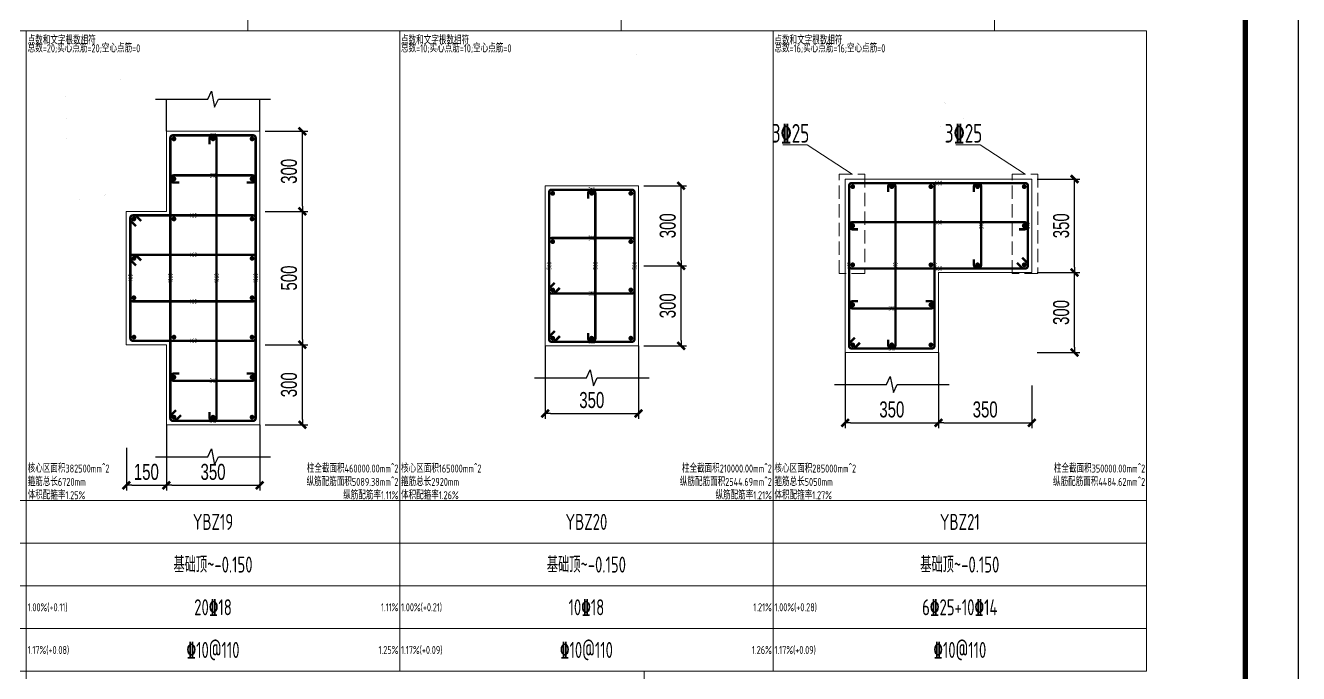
# Model space of a CAD drawing. Extents: x -129922 to 1190196, y -520662 to 139923.
# Drawn here: x 451931 to 475797, y -55339 to -43194 of the extents above; entities that cross this region are included whole.
import ezdxf
from ezdxf.enums import TextEntityAlignment as Align

# ---------------------------------------------------------------- set-up
doc = ezdxf.new("R2010")
doc.units = 0
doc.header["$LTSCALE"] = 1000
doc.header["$MEASUREMENT"] = 0
doc.linetypes.add('DASH', pattern=[0.35, 0.25, -0.1])
for name, color, linetype, lineweight in [('S-墙柱-REIN', 1, 'Continuous', 20), ('S-墙柱-大样细线', 7, 'Continuous', 20), ('S-墙柱-编号', 4, 'Continuous', 20), ('S-大样-REIN', 1, 'Continuous', 20), ('S-大样-实线', 2, 'Continuous', 20), ('S-板-楼板负筋', 1, 'Continuous', 20), ('S-通用-TAB', 7, 'Continuous', 20)]:
    doc.layers.add(name, color=color, linetype=linetype, lineweight=lineweight)
for name, color, linetype in [('S-大样-实线-pdx', 7, 'Continuous'), ('Y-云图图框', 7, 'Continuous'), ('z-计算配筋', 7, 'Continuous'), ('z-详图标注', 3, 'Continuous')]:
    doc.layers.add(name, color=color, linetype=linetype)
doc.layers.add('箍筋长度', color=3, linetype='Continuous', plot=False)
doc.layers.add('配箍校核', color=34, linetype='Continuous', plot=False)
doc.styles.add('_YT_Name', font='', dxfattribs={"width": 0.8})
doc.styles.add('_YT_Sign_Text', font='ros.shx', dxfattribs={"width": 0.8, "bigfont": 'hztxt.shx'})
doc.styles.add('BW_Dim', font='Bweng.shx', dxfattribs={"width": 0.7, "bigfont": 'hztxt.shx'})
doc.styles.add('BW_Rein', font='tssdeng.shx', dxfattribs={"width": 0.7, "bigfont": 'hztxt.shx'})
doc.styles.get("Standard").update_dxf_attribs({"font": 'gbenor.shx', "bigfont": 'gbcbig.shx'})
doc.styles.add('TSSD_Rein', font='tssdeng.shx', dxfattribs={"width": 0.7, "bigfont": 'hztxt.shx'})
doc.styles.get('_YT_Name').set_extended_font_data('SimHei')
doc.dimstyles.new('Cyz_20_100', dxfattribs={"dimtxt": 300, "dimasz": 100, "dimexe": 100, "dimexo": 100, "dimgap": 100, "dimtad": 1, "dimdec": 0, "dimlfac": 0.2, "dimzin": 0, "dimdsep": 46, "dimtxsty": 'BW_Dim', "dimblk": '_bwk', "dimcen": 0, "dimclrt": 7, "dimadec": 0, "dimazin": 0, "dimtfac": 1, "dimtdec": 0, "dimtix": 1, "dimtmove": 2, "dimatfit": 0, "dimfxl": 0, "dimtolj": 1, "dimtzin": 0, "dimarcsym": 0})

# ---------------------------------------------------------------- blocks, each defined once
blk = doc.blocks.new('_bwk')
blk.add_line((-1, 0), (0, 0))
at = {"const_width": 0.5}
blk.add_lwpolyline([(-0.7, -0.7), (0.7, 0.7)], dxfattribs=at)
blk = doc.blocks.new('*D794')
at = {"layer": 'Defpoints', "color": 0, "transparency": 16777216}
for p in [(463422, -47697), (464222, -47697), (463422, -49197)]:
    blk.add_point(p, dxfattribs=at)
at = {"layer": 'z-详图标注', "color": 0, "lineweight": -2, "transparency": 16777216}
for p, q in [((463522, -47697), (464322, -47697)), ((464222, -49097), (464222, -47797)), ((463522, -49197), (464322, -49197))]:
    blk.add_line(p, q, dxfattribs=at)
at = {"layer": 'z-详图标注', "color": 0, "lineweight": -2, "transparency": 16777216, "xscale": 100, "yscale": 100, "zscale": 100}
for p, rotation in [((464222, -47697), 90), ((464222, -49197), 270)]:
    blk.add_blockref('_bwk', p, dxfattribs=dict(at, rotation=rotation))
at = {"layer": 'z-详图标注', "color": 7, "transparency": 16777216, "insert": (463972, -48447), "char_height": 300, "attachment_point": 5, "rotation": 90, "style": 'BW_Dim'}
blk.add_mtext('\\A1;300', dxfattribs=at)
blk = doc.blocks.new('*D795')
at = {"layer": 'Defpoints', "color": 0, "transparency": 16777216}
for p in [(463422, -46197), (464222, -46197), (463422, -47697)]:
    blk.add_point(p, dxfattribs=at)
at = {"layer": 'z-详图标注', "color": 0, "lineweight": -2, "transparency": 16777216}
for p, q in [((463522, -46197), (464322, -46197)), ((464222, -47597), (464222, -46297)), ((463522, -47697), (464322, -47697))]:
    blk.add_line(p, q, dxfattribs=at)
at = {"layer": 'z-详图标注', "color": 0, "lineweight": -2, "transparency": 16777216, "xscale": 100, "yscale": 100, "zscale": 100}
for p, rotation in [((464222, -46197), 90), ((464222, -47697), 270)]:
    blk.add_blockref('_bwk', p, dxfattribs=dict(at, rotation=rotation))
at = {"layer": 'z-详图标注', "color": 7, "transparency": 16777216, "insert": (463972, -46947), "char_height": 300, "attachment_point": 5, "rotation": 90, "style": 'BW_Dim'}
blk.add_mtext('\\A1;300', dxfattribs=at)
blk = doc.blocks.new('*D796')
at = {"layer": 'Defpoints', "color": 0, "transparency": 16777216}
for p in [(461672, -49665), (463422, -49665), (463422, -50465)]:
    blk.add_point(p, dxfattribs=at)
at = {"layer": 'z-详图标注', "color": 0, "lineweight": -2, "transparency": 16777216}
for p, q in [((461672, -49765), (461672, -50565)), ((463422, -49765), (463422, -50565)), ((461772, -50465), (463322, -50465))]:
    blk.add_line(p, q, dxfattribs=at)
at = {"layer": 'z-详图标注', "color": 0, "lineweight": -2, "transparency": 16777216, "xscale": 100, "yscale": 100, "zscale": 100, "rotation": 180}
blk.add_blockref('_bwk', (461672, -50465), dxfattribs=at)
at = {"layer": 'z-详图标注', "color": 0, "lineweight": -2, "transparency": 16777216, "xscale": 100, "yscale": 100, "zscale": 100}
blk.add_blockref('_bwk', (463422, -50465), dxfattribs=at)
at = {"layer": 'z-详图标注', "color": 7, "transparency": 16777216, "insert": (462547, -50215), "char_height": 300, "attachment_point": 5, "style": 'BW_Dim'}
blk.add_mtext('\\A1;350', dxfattribs=at)
blk = doc.blocks.new('*D797')
at = {"layer": 'Defpoints', "color": 0, "transparency": 16777216}
for p in [(470797, -47822), (471597, -47822), (470797, -49322)]:
    blk.add_point(p, dxfattribs=at)
at = {"layer": 'z-详图标注', "color": 0, "lineweight": -2, "transparency": 16777216}
for p, q in [((470897, -47822), (471697, -47822)), ((471597, -49222), (471597, -47922)), ((470897, -49322), (471697, -49322))]:
    blk.add_line(p, q, dxfattribs=at)
at = {"layer": 'z-详图标注', "color": 0, "lineweight": -2, "transparency": 16777216, "xscale": 100, "yscale": 100, "zscale": 100}
for p, rotation in [((471597, -47822), 90), ((471597, -49322), 270)]:
    blk.add_blockref('_bwk', p, dxfattribs=dict(at, rotation=rotation))
at = {"layer": 'z-详图标注', "color": 7, "transparency": 16777216, "insert": (471347, -48572), "char_height": 300, "attachment_point": 5, "rotation": 90, "style": 'BW_Dim'}
blk.add_mtext('\\A1;300', dxfattribs=at)
blk = doc.blocks.new('*D798')
at = {"layer": 'Defpoints', "color": 0, "transparency": 16777216}
for p in [(470797, -46072), (471597, -46072), (470797, -47822)]:
    blk.add_point(p, dxfattribs=at)
at = {"layer": 'z-详图标注', "color": 0, "lineweight": -2, "transparency": 16777216}
for p, q in [((470897, -46072), (471697, -46072)), ((471597, -47722), (471597, -46172)), ((470897, -47822), (471697, -47822))]:
    blk.add_line(p, q, dxfattribs=at)
at = {"layer": 'z-详图标注', "color": 0, "lineweight": -2, "transparency": 16777216, "xscale": 100, "yscale": 100, "zscale": 100}
for p, rotation in [((471597, -46072), 90), ((471597, -47822), 270)]:
    blk.add_blockref('_bwk', p, dxfattribs=dict(at, rotation=rotation))
at = {"layer": 'z-详图标注', "color": 7, "transparency": 16777216, "insert": (471347, -46947), "char_height": 300, "attachment_point": 5, "rotation": 90, "style": 'BW_Dim'}
blk.add_mtext('\\A1;350', dxfattribs=at)
blk = doc.blocks.new('*D799')
at = {"layer": 'Defpoints', "color": 0, "transparency": 16777216}
for p in [(467297, -49841), (469047, -49841), (469047, -50641)]:
    blk.add_point(p, dxfattribs=at)
at = {"layer": 'z-详图标注', "color": 0, "lineweight": -2, "transparency": 16777216}
for p, q in [((467297, -49941), (467297, -50741)), ((469047, -49941), (469047, -50741)), ((467397, -50641), (468947, -50641))]:
    blk.add_line(p, q, dxfattribs=at)
at = {"layer": 'z-详图标注', "color": 0, "lineweight": -2, "transparency": 16777216, "xscale": 100, "yscale": 100, "zscale": 100, "rotation": 180}
blk.add_blockref('_bwk', (467297, -50641), dxfattribs=at)
at = {"layer": 'z-详图标注', "color": 0, "lineweight": -2, "transparency": 16777216, "xscale": 100, "yscale": 100, "zscale": 100}
blk.add_blockref('_bwk', (469047, -50641), dxfattribs=at)
at = {"layer": 'z-详图标注', "color": 7, "transparency": 16777216, "insert": (468172, -50391), "char_height": 300, "attachment_point": 5, "style": 'BW_Dim'}
blk.add_mtext('\\A1;350', dxfattribs=at)
blk = doc.blocks.new('*D800')
at = {"layer": 'Defpoints', "color": 0, "transparency": 16777216}
for p in [(469047, -49841), (470797, -49841), (470797, -50641)]:
    blk.add_point(p, dxfattribs=at)
at = {"layer": 'z-详图标注', "color": 0, "lineweight": -2, "transparency": 16777216}
for p, q in [((469047, -49941), (469047, -50741)), ((470797, -49941), (470797, -50741)), ((469147, -50641), (470697, -50641))]:
    blk.add_line(p, q, dxfattribs=at)
at = {"layer": 'z-详图标注', "color": 0, "lineweight": -2, "transparency": 16777216, "xscale": 100, "yscale": 100, "zscale": 100, "rotation": 180}
blk.add_blockref('_bwk', (469047, -50641), dxfattribs=at)
at = {"layer": 'z-详图标注', "color": 0, "lineweight": -2, "transparency": 16777216, "xscale": 100, "yscale": 100, "zscale": 100}
blk.add_blockref('_bwk', (470797, -50641), dxfattribs=at)
at = {"layer": 'z-详图标注', "color": 7, "transparency": 16777216, "insert": (469922, -50391), "char_height": 300, "attachment_point": 5, "style": 'BW_Dim'}
blk.add_mtext('\\A1;350', dxfattribs=at)
blk = doc.blocks.new('*D857')
at = {"layer": 'Defpoints', "color": 0, "transparency": 16777216}
for p in [(456322, -49177), (457122, -49177), (456322, -50677)]:
    blk.add_point(p, dxfattribs=at)
at = {"layer": 'z-详图标注', "color": 0, "lineweight": -2, "transparency": 16777216}
for p, q in [((456422, -49177), (457222, -49177)), ((457122, -50577), (457122, -49277)), ((456422, -50677), (457222, -50677))]:
    blk.add_line(p, q, dxfattribs=at)
at = {"layer": 'z-详图标注', "color": 0, "lineweight": -2, "transparency": 16777216, "xscale": 100, "yscale": 100, "zscale": 100}
for p, rotation in [((457122, -49177), 90), ((457122, -50677), 270)]:
    blk.add_blockref('_bwk', p, dxfattribs=dict(at, rotation=rotation))
at = {"layer": 'z-详图标注', "color": 7, "transparency": 16777216, "insert": (456872, -49927), "char_height": 300, "attachment_point": 5, "rotation": 90, "style": 'BW_Dim'}
blk.add_mtext('\\A1;300', dxfattribs=at)
blk = doc.blocks.new('*D858')
at = {"layer": 'Defpoints', "color": 0, "transparency": 16777216}
for p in [(456322, -46677), (457122, -46677), (456322, -49177)]:
    blk.add_point(p, dxfattribs=at)
at = {"layer": 'z-详图标注', "color": 0, "lineweight": -2, "transparency": 16777216}
for p, q in [((456422, -46677), (457222, -46677)), ((457122, -49077), (457122, -46777)), ((456422, -49177), (457222, -49177))]:
    blk.add_line(p, q, dxfattribs=at)
at = {"layer": 'z-详图标注', "color": 0, "lineweight": -2, "transparency": 16777216, "xscale": 100, "yscale": 100, "zscale": 100}
for p, rotation in [((457122, -46677), 90), ((457122, -49177), 270)]:
    blk.add_blockref('_bwk', p, dxfattribs=dict(at, rotation=rotation))
at = {"layer": 'z-详图标注', "color": 7, "transparency": 16777216, "insert": (456872, -47927), "char_height": 300, "attachment_point": 5, "rotation": 90, "style": 'BW_Dim'}
blk.add_mtext('\\A1;500', dxfattribs=at)
blk = doc.blocks.new('*D859')
at = {"layer": 'Defpoints', "color": 0, "transparency": 16777216}
for p in [(456322, -45177), (457122, -45177), (456322, -46677)]:
    blk.add_point(p, dxfattribs=at)
at = {"layer": 'z-详图标注', "color": 0, "lineweight": -2, "transparency": 16777216}
for p, q in [((456422, -45177), (457222, -45177)), ((457122, -46577), (457122, -45277)), ((456422, -46677), (457222, -46677))]:
    blk.add_line(p, q, dxfattribs=at)
at = {"layer": 'z-详图标注', "color": 0, "lineweight": -2, "transparency": 16777216, "xscale": 100, "yscale": 100, "zscale": 100}
for p, rotation in [((457122, -45177), 90), ((457122, -46677), 270)]:
    blk.add_blockref('_bwk', p, dxfattribs=dict(at, rotation=rotation))
at = {"layer": 'z-详图标注', "color": 7, "transparency": 16777216, "insert": (456872, -45927), "char_height": 300, "attachment_point": 5, "rotation": 90, "style": 'BW_Dim'}
blk.add_mtext('\\A1;300', dxfattribs=at)
blk = doc.blocks.new('*D860')
at = {"layer": 'Defpoints', "color": 0, "transparency": 16777216}
for p in [(453822, -51011), (454572, -51011), (454572, -51811)]:
    blk.add_point(p, dxfattribs=at)
at = {"layer": 'z-详图标注', "color": 0, "lineweight": -2, "transparency": 16777216}
for p, q in [((453822, -51111), (453822, -51911)), ((454572, -51111), (454572, -51911)), ((453922, -51811), (454472, -51811))]:
    blk.add_line(p, q, dxfattribs=at)
at = {"layer": 'z-详图标注', "color": 0, "lineweight": -2, "transparency": 16777216, "xscale": 100, "yscale": 100, "zscale": 100, "rotation": 180}
blk.add_blockref('_bwk', (453822, -51811), dxfattribs=at)
at = {"layer": 'z-详图标注', "color": 0, "lineweight": -2, "transparency": 16777216, "xscale": 100, "yscale": 100, "zscale": 100}
blk.add_blockref('_bwk', (454572, -51811), dxfattribs=at)
at = {"layer": 'z-详图标注', "color": 7, "transparency": 16777216, "insert": (454197, -51561), "char_height": 300, "attachment_point": 5, "style": 'BW_Dim'}
blk.add_mtext('\\A1;150', dxfattribs=at)
blk = doc.blocks.new('*D861')
at = {"layer": 'Defpoints', "color": 0, "transparency": 16777216}
for p in [(454572, -51011), (456322, -51011), (456322, -51811)]:
    blk.add_point(p, dxfattribs=at)
at = {"layer": 'z-详图标注', "color": 0, "lineweight": -2, "transparency": 16777216}
for p, q in [((454572, -51111), (454572, -51911)), ((456322, -51111), (456322, -51911)), ((454672, -51811), (456222, -51811))]:
    blk.add_line(p, q, dxfattribs=at)
at = {"layer": 'z-详图标注', "color": 0, "lineweight": -2, "transparency": 16777216, "xscale": 100, "yscale": 100, "zscale": 100, "rotation": 180}
blk.add_blockref('_bwk', (454572, -51811), dxfattribs=at)
at = {"layer": 'z-详图标注', "color": 0, "lineweight": -2, "transparency": 16777216, "xscale": 100, "yscale": 100, "zscale": 100}
blk.add_blockref('_bwk', (456322, -51811), dxfattribs=at)
at = {"layer": 'z-详图标注', "color": 7, "transparency": 16777216, "insert": (455447, -51561), "char_height": 300, "attachment_point": 5, "style": 'BW_Dim'}
blk.add_mtext('\\A1;350', dxfattribs=at)
blk = doc.blocks.new('ECMCTK_A1_横_单行图名--0')
at = {"color": 4}
blk.add_lwpolyline([(0, 0), (841, 0), (841, 594), (0, 594)], close=True, dxfattribs=at)
at = {"const_width": 1}
blk.add_lwpolyline([(25, 10), (831, 10), (831, 584), (25, 584)], close=True, dxfattribs=at)
at = {"color": 80, "flags": 3}
for tag, height, p in [('YTHQINS', 3, (34.31, 585.5)), ('ECMCKEY', 3, (292.07, 288.23)), ('YTTQINS', 5.62, (848.03, 12.81)), ('YTFRAME', 3, (652.76, 5.84)), ('YTBARCODE_T1', 3, (749.78, 5.95))]:
    blk.add_attdef(tag, text='', height=height, dxfattribs=at).set_placement(p, align=Align.MIDDLE_CENTER)
for tag, height, style, width, p in [('证书编号', 4, '_YT_Sign_Text', 0.8, (708.87, 43.81)), ('审查批准号', 4, '_YT_Sign_Text', 0.8, (761.06, 43.81)), ('工程号', 4, '_YT_Sign_Text', 0.5, (804.08, 44.12)), ('设计单位', 6, '_YT_Name', 0.8, (623.75, 38.6)), ('建设单位', 4, '_YT_Sign_Text', 0.8, (734.96, 36.11)), ('阶段', 4, '_YT_Sign_Text', 0.8, (804.08, 35.81)), ('项目号', 4, '_YT_Sign_Text', 0.5, (822.08, 33.72)), ('项目名称', 4, '_YT_Sign_Text', 0.8, (734.96, 28.11)), ('专业', 4, '_YT_Sign_Text', 0.8, (804.08, 27.31)), ('图纸编号', 4, '_YT_Sign_Text', 0.5, (803.93, 19.36)), ('图纸名称', 4.5, '_YT_Name', 0.8, (735.39, 15.06)), ('版本号', 4, '_YT_Sign_Text', 0.8, (822.08, 13)), ('出图比例', 4.2, '_YT_Sign_Text', 0.8, (681.82, 11.78)), ('日期', 4, '_YT_Sign_Text', 0.5, (803.88, 12.13))]:
    blk.add_attdef(tag, text='', height=height, dxfattribs=dict(style=style, width=width)).set_placement(p, align=Align.CENTER)
at = {"style": '_YT_Sign_Text', "width": 0.8, "flags": 3}
for tag, p, height in [('{校对人}', (658.35, 26.53), 6.24), ('[审定人]', (590.95, 27.81), 4.1), ('{审定人}', (605.87, 26.45), 6.24), ('[校对人]', (642.23, 27.82), 4.1), ('[审核人]', (591.01, 19.76), 4.1), ('{审核人}', (606.98, 18.44), 6.24), ('[设计人]', (642.47, 20.21), 4.1), ('{设计人}', (658.48, 18.54), 6.24), ('{项目负责人}', (608.28, 10.72), 6.24), ('{专业负责人}', (658.58, 10.36), 6.24), ('[项目负责人]', (590.78, 12.01), 4.1), ('[专业负责人]', (642.74, 11.77), 4.1)]:
    blk.add_attdef(tag, p, '', height=height, dxfattribs=at)
at = {"color": 80, "flags": 3}
for tag, p in [('YTQRCODE', (551.04, 11.91)), ('YTBZSIT', (25, 10)), ('EXT_TK_LEFT', (25, 10))]:
    blk.add_attdef(tag, p, '', height=3, dxfattribs=at)
blk = doc.blocks.new('*D2173')
at = {"layer": 'Defpoints', "color": 0, "transparency": 16777216}
for p in [(463422, -47697), (464222, -47697), (463422, -49197)]:
    blk.add_point(p, dxfattribs=at)
at = {"layer": 'z-详图标注', "color": 0, "lineweight": -2, "transparency": 16777216}
for p, q in [((463522, -47697), (464322, -47697)), ((464222, -49097), (464222, -47797)), ((463522, -49197), (464322, -49197))]:
    blk.add_line(p, q, dxfattribs=at)
at = {"layer": 'z-详图标注', "color": 0, "lineweight": -2, "transparency": 16777216, "xscale": 100, "yscale": 100, "zscale": 100}
for p, rotation in [((464222, -47697), 90), ((464222, -49197), 270)]:
    blk.add_blockref('_bwk', p, dxfattribs=dict(at, rotation=rotation))
at = {"layer": 'z-详图标注', "color": 7, "transparency": 16777216, "insert": (463972, -48447), "char_height": 300, "attachment_point": 5, "rotation": 90, "style": 'BW_Dim'}
blk.add_mtext('\\A1;300', dxfattribs=at)
blk = doc.blocks.new('*D2174')
at = {"layer": 'Defpoints', "color": 0, "transparency": 16777216}
for p in [(463422, -46197), (464222, -46197), (463422, -47697)]:
    blk.add_point(p, dxfattribs=at)
at = {"layer": 'z-详图标注', "color": 0, "lineweight": -2, "transparency": 16777216}
for p, q in [((463522, -46197), (464322, -46197)), ((464222, -47597), (464222, -46297)), ((463522, -47697), (464322, -47697))]:
    blk.add_line(p, q, dxfattribs=at)
at = {"layer": 'z-详图标注', "color": 0, "lineweight": -2, "transparency": 16777216, "xscale": 100, "yscale": 100, "zscale": 100}
for p, rotation in [((464222, -46197), 90), ((464222, -47697), 270)]:
    blk.add_blockref('_bwk', p, dxfattribs=dict(at, rotation=rotation))
at = {"layer": 'z-详图标注', "color": 7, "transparency": 16777216, "insert": (463972, -46947), "char_height": 300, "attachment_point": 5, "rotation": 90, "style": 'BW_Dim'}
blk.add_mtext('\\A1;300', dxfattribs=at)

msp = doc.modelspace()

# ---------------------------------------------------------------- linework, layer by layer
at = {"layer": 'S-墙柱-REIN', "const_width": 45}
for points in [[(461791.7, -46339.4, 1), (461836.7, -46339.4, 1)], [(462524.2, -46339.4, 1), (462569.2, -46339.4, 1)], [(463256.7, -46339.4, 1), (463301.7, -46339.4, 1)], [(461791.7, -47244.4, 1), (461836.7, -47244.4, 1)], [(463256.7, -47244.4, 1), (463301.7, -47244.4, 1)], [(461791.7, -48149.4, 1), (461836.7, -48149.4, 1)], [(463256.7, -48149.4, 1), (463301.7, -48149.4, 1)], [(461791.7, -49054.4, 1), (461836.7, -49054.4, 1)], [(462524.2, -49054.4, 1), (462569.2, -49054.4, 1)], [(463256.7, -49054.4, 1), (463301.7, -49054.4, 1)]]:
    msp.add_lwpolyline(points, format="xyb", close=True, dxfattribs=at)
at = {"layer": 'S-墙柱-大样细线'}
msp.add_lwpolyline([(461671.7, -47696.9), (461671.7, -49196.9), (463421.7, -49196.9), (463421.7, -46196.9), (461671.7, -46196.9), (461671.7, -47696.9)], close=True, dxfattribs=at)
at = {"layer": 'S-墙柱-编号'}
for points in [[(467426.3, -45978.7), (466584.3, -45431.2), (466130.8, -45431.2)], [(470669.3, -45978.7), (469827.3, -45431.2), (469373.8, -45431.2)]]:
    msp.add_lwpolyline(points, dxfattribs=at)
at = {"layer": 'S-墙柱-编号', "linetype": 'DASH'}
for points in [[(467186.8, -45978.7), (467665.8, -45978.7), (467665.8, -47843.2), (467186.8, -47843.2)], [(470429.8, -45978.7), (470908.8, -45978.7), (470908.8, -47843.2), (470429.8, -47843.2)]]:
    msp.add_lwpolyline(points, close=True, dxfattribs=at)
at = {"layer": 'S-大样-REIN'}
for points, const_width in [([(462950.4, -43743.2), (462950.4, -43693.2, -1), (463017.9, -43693.2), (463017.9, -45050.7, -1), (462950.4, -45050.7), (462950.4, -45000.7)], 0.15), ([(462712.2, -44606.2), (462666.2, -44652.2, 0.1989124), (462659.2, -44669.2), (462659.2, -44682.9, 0.4142136), (462683.2, -44706.9), (463435.2, -44706.9, 0.4142136), (463459.2, -44682.9), (463459.2, -44210.9, 0.4142136), (463435.2, -44186.9), (462683.2, -44186.9, 0.4142136), (462659.2, -44210.9), (462659.2, -44682.9, 0.4142136), (462683.2, -44706.9), (462697, -44706.9, 0.1989124), (462713.9, -44699.9), (462759.9, -44654)], 0.15), ([(462479.2, -46439.4), (462479.2, -46339.4, -1), (462614.2, -46339.4), (462614.2, -49054.4, -1), (462479.2, -49054.4), (462479.2, -48954.4)], 45), ([(461852.7, -48015.5), (461760.7, -48107.4, 0.1989124), (461746.7, -48141.4), (461746.7, -48168.9, 0.4142136), (461794.7, -48216.9), (463298.7, -48216.9, 0.4142136), (463346.7, -48168.9), (463346.7, -47224.9, 0.4142136), (463298.7, -47176.9), (461794.7, -47176.9, 0.4142136), (461746.7, -47224.9), (461746.7, -48168.9, 0.4142136), (461794.7, -48216.9), (461822.3, -48216.9, 0.1989124), (461856.2, -48202.9), (461948.1, -48111)], 45)]:
    msp.add_lwpolyline(points, format="xyb", dxfattribs=dict(at, const_width=const_width))
at = {"layer": 'S-大样-REIN', "color": 1}
for points, const_width in [([(462684.9, -45106.5), (462638.9, -45152.4, -0.1989124), (462622, -45159.4), (462608.2, -45159.4, -0.4142136), (462584.2, -45135.4), (462584.2, -43758.4, -0.4142136), (462608.2, -43734.4), (463360.2, -43734.4, -0.4142136), (463384.2, -43758.4), (463384.2, -45135.4, -0.4142136), (463360.2, -45159.4), (462608.2, -45159.4, -0.4142136), (462584.2, -45135.4), (462584.2, -45121.7, -0.1989124), (462591.2, -45104.7), (462637.2, -45058.7)], 0.15), ([(461948.1, -49016), (461856.2, -49107.9, -0.1989124), (461822.3, -49121.9), (461794.7, -49121.9, -0.4142136), (461746.7, -49073.9), (461746.7, -46319.9, -0.4142136), (461794.7, -46271.9), (463298.7, -46271.9, -0.4142136), (463346.7, -46319.9), (463346.7, -49073.9, -0.4142136), (463298.7, -49121.9), (461794.7, -49121.9, -0.4142136), (461746.7, -49073.9), (461746.7, -49046.4, -0.1989124), (461760.7, -49012.4), (461852.7, -48920.5)], 45)]:
    msp.add_lwpolyline(points, format="xyb", dxfattribs=dict(at, const_width=const_width))
at = {"layer": 'S-大样-REIN', "const_width": 45}
for points in [[(454691.5, -45319.7, 1), (454736.5, -45319.7, 1)], [(455424, -45319.7, 1), (455469, -45319.7, 1)], [(456156.5, -45319.7, 1), (456201.5, -45319.7, 1)], [(454691.5, -46069.7, 1), (454736.5, -46069.7, 1)], [(456156.5, -46069.7, 1), (456201.5, -46069.7, 1)], [(467416.7, -46214.4, 1), (467461.7, -46214.4, 1)], [(468149.2, -46214.4, 1), (468194.2, -46214.4, 1)], [(468881.7, -46214.4, 1), (468926.7, -46214.4, 1)], [(469756.7, -46214.4, 1), (469801.7, -46214.4, 1)], [(470631.7, -46214.4, 1), (470676.7, -46214.4, 1)], [(453941.5, -46819.7, 1), (453986.5, -46819.7, 1)], [(454691.5, -46819.7, 1), (454736.5, -46819.7, 1)], [(456156.5, -46819.7, 1), (456201.5, -46819.7, 1)], [(467416.7, -46946.9, 1), (467461.7, -46946.9, 1)], [(470631.7, -46946.9, 1), (470676.7, -46946.9, 1)], [(453941.5, -47558.1, 1), (453986.5, -47558.1, 1)], [(456156.5, -47558.1, 1), (456201.5, -47558.1, 1)], [(467416.7, -47679.4, 1), (467461.7, -47679.4, 1)], [(468881.7, -47679.4, 1), (468926.7, -47679.4, 1)], [(469756.7, -47679.4, 1), (469801.7, -47679.4, 1)], [(470631.7, -47679.4, 1), (470676.7, -47679.4, 1)], [(453941.5, -48296.4, 1), (453986.5, -48296.4, 1)], [(456156.5, -48296.4, 1), (456201.5, -48296.4, 1)], [(467416.7, -48429.4, 1), (467461.7, -48429.4, 1)], [(468881.7, -48429.4, 1), (468926.7, -48429.4, 1)], [(453941.5, -49034.7, 1), (453986.5, -49034.7, 1)], [(454691.5, -49034.7, 1), (454736.5, -49034.7, 1)], [(456156.5, -49034.7, 1), (456201.5, -49034.7, 1)], [(467416.7, -49179.4, 1), (467461.7, -49179.4, 1)], [(468149.2, -49179.4, 1), (468194.2, -49179.4, 1)], [(468881.7, -49179.4, 1), (468926.7, -49179.4, 1)], [(454691.5, -49784.7, 1), (454736.5, -49784.7, 1)], [(456156.5, -49784.7, 1), (456201.5, -49784.7, 1)], [(454691.5, -50534.7, 1), (454736.5, -50534.7, 1)], [(455424, -50534.7, 1), (455469, -50534.7, 1)], [(456156.5, -50534.7, 1), (456201.5, -50534.7, 1)]]:
    msp.add_lwpolyline(points, format="xyb", close=True, dxfattribs=at)
at = {"layer": 'S-大样-实线'}
msp.add_lwpolyline([(453821.5, -49177.2), (454571.5, -49177.2), (454571.5, -50677.2), (456321.5, -50677.2), (456321.5, -46677.2), (456321.5, -45177.2), (454571.5, -45177.2), (454571.5, -46677.2), (453821.5, -46677.2), (453821.5, -49177.2)], dxfattribs=at)
msp.add_lwpolyline([(469046.7, -47821.9), (470796.7, -47821.9), (470796.7, -46071.9), (467296.7, -46071.9), (467296.7, -49321.9), (469046.7, -49321.9)], close=True, dxfattribs=at)
at = {"layer": 'S-大样-实线-pdx'}
for points in [[(454371.5, -44577.2), (455346.5, -44577.2), (455416.5, -44427.2), (455476.5, -44727.2), (455546.5, -44577.2), (456521.5, -44577.2)], [(454571.5, -45177.2), (454571.5, -44577.2)], [(456321.5, -45177.2), (456321.5, -44577.2)], [(461671.7, -49196.9), (461671.7, -49796.9)], [(463421.7, -49196.9), (463421.7, -49796.9)], [(467296.7, -49321.9), (467296.7, -49921.9)], [(469046.7, -49321.9), (469046.7, -49921.9)], [(461471.7, -49796.9), (462446.7, -49796.9), (462516.7, -49646.9), (462576.7, -49946.9), (462646.7, -49796.9), (463621.7, -49796.9)], [(467096.7, -49921.9), (468071.7, -49921.9), (468141.7, -49771.9), (468201.7, -50071.9), (468271.7, -49921.9), (469246.7, -49921.9)], [(454571.5, -50677.2), (454571.5, -51277.2)], [(456321.5, -50677.2), (456321.5, -51277.2)], [(454371.5, -51277.2), (455346.5, -51277.2), (455416.5, -51127.2), (455476.5, -51427.2), (455546.5, -51277.2), (456521.5, -51277.2)]]:
    msp.add_lwpolyline(points, dxfattribs=at)
at = {"layer": 'S-板-楼板负筋'}
for points, const_width in [([(469450.4, -43493.2), (469450.4, -43443.2, -1), (469517.9, -43443.2), (469517.9, -44925.7, -1), (469450.4, -44925.7), (469450.4, -44875.7)], 0.1), ([(470254.2, -43493.2), (470254.2, -43443.2, -1), (470321.7, -43443.2), (470321.7, -44175.7, -1), (470254.2, -44175.7), (470254.2, -44125.7)], 0.1), ([(469128.7, -45037.7), (469082.7, -45083.7, -0.1989124), (469065.7, -45090.7), (469051.9, -45090.7, -0.4142136), (469027.9, -45066.7), (469027.9, -43564.7, -0.4142136), (469051.9, -43540.7), (469803.9, -43540.7, -0.4142136), (469827.9, -43564.7), (469827.9, -45066.7, -0.4142136), (469803.9, -45090.7), (469051.9, -45090.7, -0.4142136), (469027.9, -45066.7), (469027.9, -45052.9, -0.1989124), (469035, -45035.9), (469080.9, -44990)], 0.1), ([(470706.2, -44183.7), (470752.2, -44229.7, -0.1989124), (470759.2, -44246.7), (470759.2, -44260.4, -0.4142136), (470735.2, -44284.4), (469108.2, -44284.4, -0.4142136), (469084.2, -44260.4), (469084.2, -43508.4, -0.4142136), (469108.2, -43484.4), (470735.2, -43484.4, -0.4142136), (470759.2, -43508.4), (470759.2, -44260.4, -0.4142136), (470735.2, -44284.4), (470721.4, -44284.4, -0.1989124), (470704.4, -44277.4), (470658.5, -44231.5)], 0.1), ([(453049.9, -46452.2), (453003.9, -46498.1, -0.1989124), (452986.9, -46505.2), (452973.1, -46505.2, -0.4142136), (452949.1, -46481.2), (452949.1, -43854.2, -0.4142136), (452973.1, -43830.2), (453725.1, -43830.2, -0.4142136), (453749.1, -43854.2), (453749.1, -46481.2, -0.4142136), (453725.1, -46505.2), (452973.1, -46505.2, -0.4142136), (452949.1, -46481.2), (452949.1, -46467.4, -0.1989124), (452956.2, -46450.4), (453002.1, -46404.5)], 0.1), ([(453371.6, -43782.7), (453371.6, -43732.7, -1), (453439.1, -43732.7), (453439.1, -46340.2, -1), (453371.6, -46340.2), (453371.6, -46290.2)], 0.1), ([(469092.9, -43918.2), (469042.9, -43918.2, -1), (469042.9, -43850.7), (470650.4, -43850.7, -1), (470650.4, -43918.2), (470600.4, -43918.2)], 0.1), ([(453014.1, -44216.4), (452964.1, -44216.4, -1), (452964.1, -44148.9), (453696.6, -44148.9, -1), (453696.6, -44216.4), (453646.6, -44216.4)], 0.1), ([(452683.4, -44624.6), (452637.4, -44578.7, -0.1989124), (452630.4, -44561.7), (452630.4, -44547.9, -0.4142136), (452654.4, -44523.9), (453781.4, -44523.9, -0.4142136), (453805.4, -44547.9), (453805.4, -45674.9, -0.4142136), (453781.4, -45698.9), (452654.4, -45698.9, -0.4142136), (452630.4, -45674.9), (452630.4, -44547.9, -0.4142136), (452654.4, -44523.9), (452668.2, -44523.9, -0.1989124), (452685.1, -44531), (452731.1, -44576.9)], 0.1), ([(469875.4, -44591.9), (469925.4, -44591.9, -1), (469925.4, -44659.4), (469192.9, -44659.4, -1), (469192.9, -44591.9), (469242.9, -44591.9)], 0.1), ([(452758.4, -44993.8), (452712.4, -44947.9, -0.1989124), (452705.4, -44930.9), (452705.4, -44917.1, -0.4142136), (452729.4, -44893.1), (453856.4, -44893.1, -0.4142136), (453880.4, -44917.1), (453880.4, -45305.8, -0.4142136), (453856.4, -45329.8), (452729.4, -45329.8, -0.4142136), (452705.4, -45305.8), (452705.4, -44917.1, -0.4142136), (452729.4, -44893.1), (452743.2, -44893.1, -0.1989124), (452760.1, -44900.1), (452806.1, -44946.1)], 0.1), ([(454848, -50496.2), (454756, -50588.2, -0.1989124), (454722.1, -50602.2), (454694.5, -50602.2, -0.4142136), (454646.5, -50554.2), (454646.5, -45300.2, -0.4142136), (454694.5, -45252.2), (456198.5, -45252.2, -0.4142136), (456246.5, -45300.2), (456246.5, -50554.2, -0.4142136), (456198.5, -50602.2), (454694.5, -50602.2, -0.4142136), (454646.5, -50554.2), (454646.5, -50526.6, -0.1989124), (454660.6, -50492.7), (454752.5, -50400.8)], 45), ([(455379, -45419.7), (455379, -45319.7, -1), (455514, -45319.7), (455514, -50534.7, -1), (455379, -50534.7), (455379, -50434.7)], 45), ([(453796.6, -46006.4), (453846.6, -46006.4, -1), (453846.6, -46073.9), (453114.1, -46073.9, -1), (453114.1, -46006.4), (453164.1, -46006.4)], 0.1), ([(454814, -46137.2), (454714, -46137.2, -1), (454714, -46002.2), (456179, -46002.2, -1), (456179, -46137.2), (456079, -46137.2)], 45), ([(467573.1, -49141), (467481.2, -49232.9, -0.1989124), (467447.3, -49246.9), (467419.7, -49246.9, -0.4142136), (467371.7, -49198.9), (467371.7, -46194.9, -0.4142136), (467419.7, -46146.9), (468923.7, -46146.9, -0.4142136), (468971.7, -46194.9), (468971.7, -49198.9, -0.4142136), (468923.7, -49246.9), (467419.7, -49246.9, -0.4142136), (467371.7, -49198.9), (467371.7, -49171.4, -0.1989124), (467385.7, -49137.4), (467477.7, -49045.5)], 45), ([(470615.7, -47545.5), (470707.6, -47637.4, -0.1989124), (470721.7, -47671.4), (470721.7, -47698.9, -0.4142136), (470673.7, -47746.9), (467419.7, -47746.9, -0.4142136), (467371.7, -47698.9), (467371.7, -46194.9, -0.4142136), (467419.7, -46146.9), (470673.7, -46146.9, -0.4142136), (470721.7, -46194.9), (470721.7, -47698.9, -0.4142136), (470673.7, -47746.9), (470646.1, -47746.9, -0.1989124), (470612.2, -47732.9), (470520.2, -47641)], 45), ([(468104.2, -46314.4), (468104.2, -46214.4, -1), (468239.2, -46214.4), (468239.2, -49179.4, -1), (468104.2, -49179.4), (468104.2, -49079.4)], 45), ([(469711.7, -46314.4), (469711.7, -46214.4, -1), (469846.7, -46214.4), (469846.7, -47679.4, -1), (469711.7, -47679.4), (469711.7, -47579.4)], 45), ([(454002.5, -46953.7), (453910.6, -46861.7, -0.1989124), (453896.5, -46827.8), (453896.5, -46800.2, -0.4142136), (453944.5, -46752.2), (456198.5, -46752.2, -0.4142136), (456246.5, -46800.2), (456246.5, -49054.2, -0.4142136), (456198.5, -49102.2), (453944.5, -49102.2, -0.4142136), (453896.5, -49054.2), (453896.5, -46800.2, -0.4142136), (453944.5, -46752.2), (453972.1, -46752.2, -0.1989124), (454006, -46766.3), (454098, -46858.2)], 45), ([(467539.2, -47014.4), (467439.2, -47014.4, -1), (467439.2, -46879.4), (470654.2, -46879.4, -1), (470654.2, -47014.4), (470554.2, -47014.4)], 45), ([(454002.5, -47692), (453910.6, -47600.1, -0.1989124), (453896.5, -47566.1), (453896.5, -47538.6, -0.4142136), (453944.5, -47490.6), (456198.5, -47490.6, -0.4142136), (456246.5, -47538.6), (456246.5, -48315.9, -0.4142136), (456198.5, -48363.9), (453944.5, -48363.9, -0.4142136), (453896.5, -48315.9), (453896.5, -47538.6, -0.4142136), (453944.5, -47490.6), (453972.1, -47490.6, -0.1989124), (454006, -47504.6), (454098, -47596.5)], 45), ([(468804.2, -48361.9), (468904.2, -48361.9, -1), (468904.2, -48496.9), (467439.2, -48496.9, -1), (467439.2, -48361.9), (467539.2, -48361.9)], 45), ([(456079, -49717.2), (456179, -49717.2, -1), (456179, -49852.2), (454714, -49852.2, -1), (454714, -49717.2), (454814, -49717.2)], 45), ([(460733.9, -55324.4), (460687.9, -55278.5, 0.1989124), (460670.9, -55271.4), (460657.1, -55271.4, 0.4142136), (460633.1, -55295.4), (460633.1, -57172.4, 0.4142136), (460657.1, -57196.4), (461409.1, -57196.4, 0.4142136), (461433.1, -57172.4), (461433.1, -55295.4, 0.4142136), (461409.1, -55271.4), (460657.1, -55271.4, 0.4142136), (460633.1, -55295.4), (460633.1, -55309.2, 0.1989124), (460640.2, -55326.2), (460686.1, -55372.1)], 0.1)]:
    msp.add_lwpolyline(points, format="xyb", dxfattribs=dict(at, const_width=const_width))
at = {"layer": 'S-通用-TAB'}
for points in [[(449096.7, -43296.9), (449096.7, -31296.9), (456096.7, -31296.9), (456096.7, -43296.9), (449096.7, -43296.9), (449096.7, -40096.9), (456096.7, -40096.9), (456096.7, -40896.9), (449096.7, -40896.9), (449096.7, -41696.9), (456096.7, -41696.9), (456096.7, -42496.9), (449096.7, -42496.9), (449096.7, -43296.9)], [(456096.7, -43296.9), (456096.7, -31296.9), (463096.7, -31296.9), (463096.7, -43296.9), (456096.7, -43296.9), (456096.7, -40096.9), (463096.7, -40096.9), (463096.7, -40896.9), (456096.7, -40896.9), (456096.7, -41696.9), (463096.7, -41696.9), (463096.7, -42496.9), (456096.7, -42496.9), (456096.7, -43296.9)], [(463096.7, -43296.9), (463096.7, -31296.9), (470096.7, -31296.9), (470096.7, -43296.9), (463096.7, -43296.9), (463096.7, -40096.9), (470096.7, -40096.9), (470096.7, -40896.9), (463096.7, -40896.9), (463096.7, -41696.9), (470096.7, -41696.9), (470096.7, -42496.9), (463096.7, -42496.9), (463096.7, -43296.9)], [(444946.7, -55296.9), (444946.7, -43296.9), (451946.7, -43296.9), (451946.7, -55296.9), (444946.7, -55296.9), (444946.7, -52096.9), (451946.7, -52096.9), (451946.7, -52896.9), (444946.7, -52896.9), (444946.7, -53696.9), (451946.7, -53696.9), (451946.7, -54496.9), (444946.7, -54496.9), (444946.7, -55296.9)], [(451946.7, -55296.9), (451946.7, -43296.9), (458946.7, -43296.9), (458946.7, -55296.9), (451946.7, -55296.9), (451946.7, -52096.9), (458946.7, -52096.9), (458946.7, -52896.9), (451946.7, -52896.9), (451946.7, -53696.9), (458946.7, -53696.9), (458946.7, -54496.9), (451946.7, -54496.9), (451946.7, -55296.9)], [(458946.7, -55296.9), (458946.7, -43296.9), (465946.7, -43296.9), (465946.7, -55296.9), (458946.7, -55296.9), (458946.7, -52096.9), (465946.7, -52096.9), (465946.7, -52896.9), (458946.7, -52896.9), (458946.7, -53696.9), (465946.7, -53696.9), (465946.7, -54496.9), (458946.7, -54496.9), (458946.7, -55296.9)], [(465946.7, -55296.9), (465946.7, -43296.9), (472946.7, -43296.9), (472946.7, -55296.9), (465946.7, -55296.9), (465946.7, -52096.9), (472946.7, -52096.9), (472946.7, -52896.9), (465946.7, -52896.9), (465946.7, -53696.9), (472946.7, -53696.9), (472946.7, -54496.9), (465946.7, -54496.9), (465946.7, -55296.9)], [(444946.7, -67296.9), (444946.7, -55296.9), (451946.7, -55296.9), (451946.7, -67296.9), (444946.7, -67296.9), (444946.7, -64096.9), (451946.7, -64096.9), (451946.7, -64896.9), (444946.7, -64896.9), (444946.7, -65696.9), (451946.7, -65696.9), (451946.7, -66496.9), (444946.7, -66496.9), (444946.7, -67296.9)]]:
    msp.add_lwpolyline(points, dxfattribs=at)
msp.add_lwpolyline([(451946.7, -55296.9), (463531.7, -55296.9), (463531.7, -67296.9), (451946.7, -67296.9), (451946.7, -64096.9), (463531.7, -64096.9), (463531.7, -64896.9), (451946.7, -64896.9), (451946.7, -65696.9), (463531.7, -65696.9), (463531.7, -66496.9), (451946.7, -66496.9)], close=True, dxfattribs=at)

# ---------------------------------------------------------------- block references
at = {"layer": 'Y-云图图框', "xscale": 100, "yscale": 100, "zscale": 100}
msp.add_blockref('ECMCTK_A1_横_单行图名--0', (391696.7, -89696.9), dxfattribs=at)

# ---------------------------------------------------------------- texts
at = {"layer": 'S-墙柱-编号', "style": 'TSSD_Rein', "width": 0.7}
for p in [(466273.3, -45213.6), (469516.3, -45213.6)]:
    msp.add_text('3\x8425', height=350, dxfattribs=at).set_placement(p, align=Align.MIDDLE_CENTER)
at = {"layer": 'z-计算配筋', "color": 3, "style": 'BW_Rein', "width": 0.7}
for s, p in [('YBZ19', (455446.7, -52496.9)), ('YBZ20', (462446.7, -52496.9)), ('YBZ21', (469446.7, -52496.9))]:
    msp.add_text(s, height=300, dxfattribs=at).set_placement(p, align=Align.MIDDLE_CENTER)
at = {"layer": 'z-计算配筋', "style": 'BW_Rein', "width": 0.7}
for s, p in [('基础顶~-0.150', (455446.7, -53296.9)), ('基础顶~-0.150', (462446.7, -53296.9)), ('基础顶~-0.150', (469446.7, -53296.9)), ('20\x8418', (455446.7, -54096.9)), ('10\x8418', (462446.7, -54096.9)), ('6\x8425+10\x8414', (469446.7, -54096.9)), ('\x8410@110', (455446.7, -54896.9)), ('\x8410@110', (462446.7, -54896.9)), ('\x8410@110', (469446.7, -54896.9))]:
    msp.add_text(s, height=300, dxfattribs=at).set_placement(p, align=Align.MIDDLE_CENTER)
at = {"layer": '箍筋长度', "style": 'BW_Rein', "width": 0.7}
for s, p in [('310', (455446.5, -45252.2)), ('310', (455446.5, -46002.2)), ('310', (462546.7, -46271.9)), ('660', (469046.7, -46146.9)), ('460', (455071.5, -46752.2)), ('660', (469046.7, -46879.4)), ('310', (462546.7, -47176.9)), ('460', (455071.5, -47490.6)), ('660', (469046.7, -47746.9)), ('310', (462546.7, -48216.9)), ('460', (455071.5, -48363.9)), ('310', (468171.7, -48496.9)), ('460', (455071.5, -49102.2)), ('310', (462546.7, -49121.9)), ('310', (468171.7, -49246.9))]:
    msp.add_text(s, height=85, dxfattribs=at).set_placement(p, align=Align.MIDDLE_CENTER)
for s, rotation, p in [('310', 90, (469846.7, -46946.9)), ('310', 90, (470721.7, -46946.9)), ('560', 90, (461746.7, -47696.9)), ('560', 90, (462614.2, -47696.9)), ('560', 90, (463346.7, -47696.9)), ('610', 90, (467371.7, -47696.9)), ('610', 90, (468239.2, -47696.9)), ('610', 90, (468971.7, -47696.9)), ('460', 90, (453896.5, -47927.2)), ('1060', 90, (454646.5, -47927.2)), ('1060', 90, (455514, -47927.2)), ('1060', 90, (456246.5, -47927.2)), ('310', 360, (455446.5, -49852.2)), ('310', 360, (455446.5, -50602.2))]:
    msp.add_text(s, height=85, rotation=rotation, dxfattribs=at).set_placement(p, align=Align.MIDDLE_CENTER)
at = {"layer": '配箍校核', "style": 'BW_Rein', "width": 0.7}
for s, p in [('点数和文字根数相符', (451971.7, -43546.9)), ('点数和文字根数相符', (458971.7, -43546.9)), ('点数和文字根数相符', (465971.7, -43546.9)), ('总数=20;实心点筋=20;空心点筋=0', (451971.7, -43696.9)), ('总数=10;实心点筋=10;空心点筋=0', (458971.7, -43696.9)), ('总数=16;实心点筋=16;空心点筋=0', (465971.7, -43696.9)), ('核心区面积382500mm^ 2', (451971.7, -51571.9)), ('核心区面积165000mm^ 2', (458971.7, -51571.9)), ('核心区面积285000mm^ 2', (465971.7, -51571.9)), ('箍筋总长6720mm', (451971.7, -51821.9)), ('箍筋总长2920mm', (458971.7, -51821.9)), ('箍筋总长5050mm', (465971.7, -51821.9)), ('体积配箍率1.25%', (451971.7, -52071.9)), ('体积配箍率1.26%', (458971.7, -52071.9)), ('体积配箍率1.27%', (465971.7, -52071.9))]:
    msp.add_text(s, height=150, dxfattribs=at).set_placement(p)
for s, p in [('柱全截面积460000.00mm^ 2', (458921.7, -51571.9)), ('柱全截面积210000.00mm^ 2', (465921.7, -51571.9)), ('柱全截面积350000.00mm^ 2', (472921.7, -51571.9)), ('纵筋配筋面积5089.38mm^ 2', (458921.7, -51821.9)), ('纵筋配筋面积2544.69mm^ 2', (465921.7, -51821.9)), ('纵筋配筋面积4484.62mm^ 2', (472921.7, -51821.9)), ('纵筋配筋率1.11%', (458921.7, -52071.9)), ('纵筋配筋率1.21%', (465921.7, -52071.9))]:
    msp.add_text(s, height=150, dxfattribs=at).set_placement(p, align=Align.RIGHT)
for s, p in [('1.00%(+0.11)', (451971.7, -54096.9)), ('1.00%(+0.21)', (458971.7, -54096.9)), ('1.00%(+0.28)', (465971.7, -54096.9)), ('1.17%(+0.08)', (451971.7, -54896.9)), ('1.17%(+0.09)', (458971.7, -54896.9)), ('1.17%(+0.09)', (465971.7, -54896.9))]:
    msp.add_text(s, height=150, dxfattribs=at).set_placement(p, align=Align.MIDDLE_LEFT)
for s, p in [('1.11%', (458921.7, -54096.9)), ('1.21%', (465921.7, -54096.9)), ('1.25%', (458921.7, -54896.9)), ('1.26%', (465921.7, -54896.9))]:
    msp.add_text(s, height=150, dxfattribs=at).set_placement(p, align=Align.MIDDLE_RIGHT)

# ---------------------------------------------------------------- dimensions: what is measured, and where the dimension line sits
at = {"layer": 'z-详图标注'}
for base, p1, p2, picture, middle in [((457121.5, -45177.2), (456321.5, -46677.2), (456321.5, -45177.2), '*D859', (456871.5, -45927.2)), ((471596.7, -46071.9), (470796.7, -47821.9), (470796.7, -46071.9), '*D798', (471346.7, -46946.9)), ((464221.7, -46196.9), (463421.7, -47696.9), (463421.7, -46196.9), '*D795', (463971.7, -46946.9)), ((464221.7, -46196.9), (463421.7, -47696.9), (463421.7, -46196.9), '*D2174', (463971.7, -46946.9)), ((457121.5, -46677.2), (456321.5, -49177.2), (456321.5, -46677.2), '*D858', (456871.5, -47927.2)), ((464221.7, -47696.9), (463421.7, -49196.9), (463421.7, -47696.9), '*D794', (463971.7, -48446.9)), ((464221.7, -47696.9), (463421.7, -49196.9), (463421.7, -47696.9), '*D2173', (463971.7, -48446.9)), ((471596.7, -47821.9), (470796.7, -49321.9), (470796.7, -47821.9), '*D797', (471346.7, -48571.9)), ((457121.5, -49177.2), (456321.5, -50677.2), (456321.5, -49177.2), '*D857', (456871.5, -49927.2))]:
    dim = msp.add_linear_dim(base=base, p1=p1, p2=p2, angle=90, dimstyle='Cyz_20_100', dxfattribs=at)
    dim.commit()
    dim.dimension.update_dxf_attribs({"geometry": picture, "text_midpoint": middle})
for base, p1, p2, picture, middle in [((463421.7, -50465.4), (461671.7, -49665.4), (463421.7, -49665.4), '*D796', (462546.7, -50215.4)), ((469046.7, -50640.9), (467296.7, -49840.9), (469046.7, -49840.9), '*D799', (468171.7, -50390.9)), ((470796.7, -50640.9), (469046.7, -49840.9), (470796.7, -49840.9), '*D800', (469921.7, -50390.9)), ((454571.5, -51810.8), (453821.5, -51010.8), (454571.5, -51010.8), '*D860', (454196.5, -51560.8)), ((456321.5, -51810.8), (454571.5, -51010.8), (456321.5, -51010.8), '*D861', (455446.5, -51560.8))]:
    dim = msp.add_linear_dim(base=base, p1=p1, p2=p2, dimstyle='Cyz_20_100', dxfattribs=at)
    dim.commit()
    dim.dimension.update_dxf_attribs({"geometry": picture, "text_midpoint": middle})

doc.saveas('drawing.dxf')
